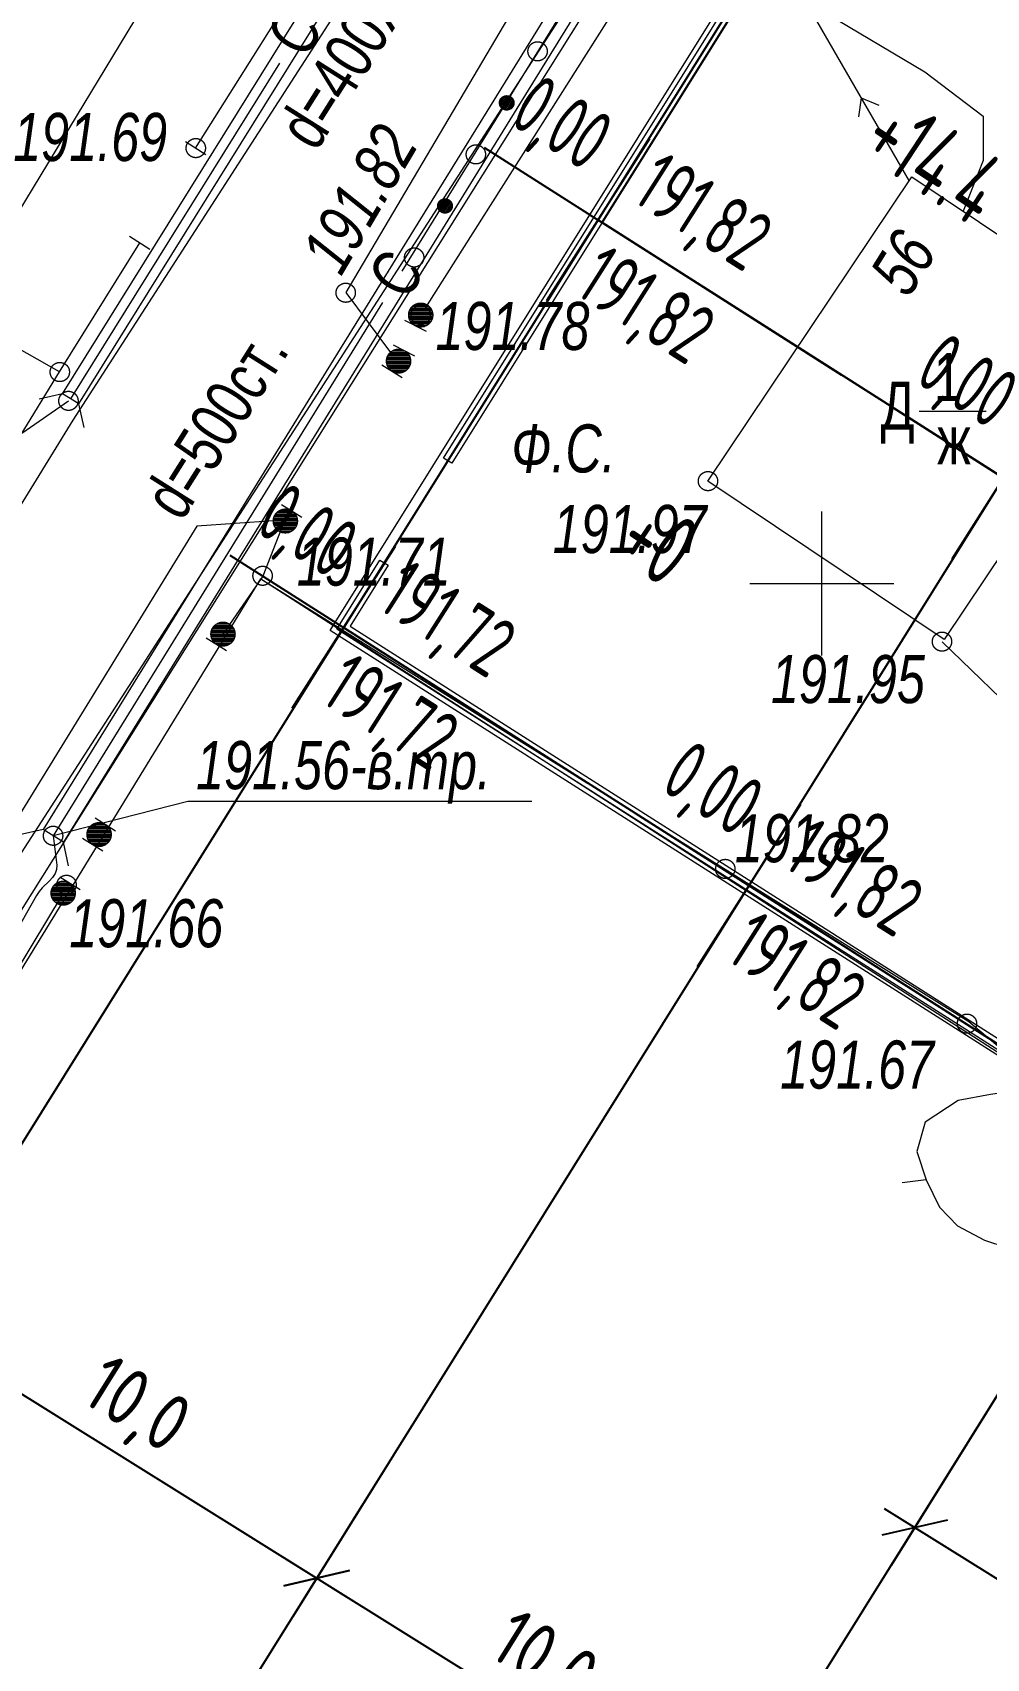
# Model space of a CAD drawing. Header units: millimetres. Extents: x -38151500 to -27467627, y -20617104 to -20349562.
# Drawn here: x -35209662 to -35189808, y -20522370 to -20488535 of the extents above; entities that cross this region are included whole.
import ezdxf
from ezdxf.xclip import XClip

# ---------------------------------------------------------------- set-up
doc = ezdxf.new("R2010")
doc.units = ezdxf.units.MM
doc.header["$MEASUREMENT"] = 0
doc.header["$XCLIPFRAME"] = 0
for name, color, linetype, lineweight in [('Новый_Defpoints_Ном._пера__7', 7, 'Continuous', 25), ('Новый_ГП-4 - План земляных масс_Ном._пера__250', 7, 'Continuous', 20), ('Новый_ГП_Ограждение_Ном._пера__152', 152, 'Continuous', 18), ('Новый_ГП_Сетка_земля_Ном._пера__7', 7, 'Continuous', 25), ('Новый_ГТ4-Карт. отметки_Ном._пера__1', 1, 'Continuous', 40), ('Новый_ГТ4-Карт. отметки_Ном._пера__5', 5, 'Continuous', 30), ('Новый_ГТ4-Карт. отметки_Ном._пера__7', 7, 'Continuous', 25), ('Новый_РАЗМЕРЫ_Ном._пера__7', 7, 'Continuous', 25), ('Чертеж_2_Новофедоровское_снт 28_07$0$tp_Здания_Ном._пера__253', 252, 'Continuous', 18), ('Чертеж_2_Новофедоровское_снт 28_07$0$tp_отметки_новые_Ном._пера__253', 252, 'Continuous', 18), ('Чертеж_2_Новофедоровское_снт 28_07$0$tp_растительность_Ном._пера__253', 252, 'Continuous', 18), ('Чертеж_2_Новофедоровское_снт 28_07$0$tp_трубы под дорогой_Ном._пера__253', 252, 'Continuous', 18), ('Чертеж_2_Новофедоровское_снт 28_07$0$U_ТЕКСТ_БЕЛЫЙ_Ном._пера__253', 252, 'Continuous', 18), ('Чертеж_2_Новый_ГП_Топография_Ном._пера__253', 252, 'Continuous', 18), ('Чертеж_2_Новый_Новофедоровское_снт 28_07$0$SETKA_Ном._пера__253', 252, 'Continuous', 18), ('Чертеж_2_Новый_Новофедоровское_снт 28_07$0$tp_Дороги_Ном._пера__253', 252, 'Continuous', 18), ('Чертеж_2_Новый_Новофедоровское_снт 28_07$0$tp_Здания_Ном._пера__253', 252, 'Continuous', 18), ('Чертеж_2_Новый_Новофедоровское_снт 28_07$0$tp_канавы_Ном._пера__253', 252, 'Continuous', 18), ('Чертеж_2_Новый_Новофедоровское_снт 28_07$0$tp_Контур растит_Ном._пера__253', 252, 'Continuous', 18), ('Чертеж_2_Новый_Новофедоровское_снт 28_07$0$tp_ЛЭП нн_Ном._пера__253', 252, 'Continuous', 18), ('Чертеж_2_Новый_Новофедоровское_снт 28_07$0$tp_Ограждения ДЕР_Ном._пера__253', 252, 'Continuous', 18), ('Чертеж_2_Новый_Новофедоровское_снт 28_07$0$tp_Ограждения мет_Ном._пера__253', 252, 'Continuous', 18), ('Чертеж_2_Новый_Новофедоровское_снт 28_07$0$tp_Ограждения рабица_Ном._пера__253', 252, 'Continuous', 18), ('Чертеж_2_Новый_Новофедоровское_снт 28_07$0$tp_Ограждения_Ном._пера__253', 252, 'Continuous', 18), ('Чертеж_2_Новый_Новофедоровское_снт 28_07$0$tp_Ограждения_Ном._пера__7', 7, 'Continuous', 18), ('Чертеж_2_Новый_Новофедоровское_снт 28_07$0$tp_отметки_новые_Ном._пера__253', 252, 'Continuous', 18), ('Чертеж_2_Новый_Новофедоровское_снт 28_07$0$tp_отметки_новые_Ном._пера__7', 7, 'Continuous', 18), ('Чертеж_2_Новый_Новофедоровское_снт 28_07$0$tp_растительность полоса кустов_Ном._пера__253', 252, 'Continuous', 18), ('Чертеж_2_Новый_Новофедоровское_снт 28_07$0$tp_рельеф_Ном._пера__253', 252, 'Continuous', 18), ('Чертеж_2_Новый_Новофедоровское_снт 28_07$0$tp_трубы под дорогой_Ном._пера__253', 252, 'Continuous', 18), ('Чертеж_2_Новый_Новофедоровское_снт 28_07$0$U_Водосток_Ном._пера__253', 252, 'Continuous', 18), ('Чертеж_2_Новый_Новофедоровское_снт 28_07$0$U_Газопровод_Ном._пера__253', 252, 'Continuous', 18)]:
    doc.layers.add(name, color=color, linetype=linetype, lineweight=lineweight)
doc.layers.add('Новый_РАЗМЕРЫ', color=7, linetype='Continuous')
doc.styles.add('РЎР“Р•РќР•Р\xa0РР\xa0_РЎРўРР›Р¬_1', font='arial.ttf', dxfattribs={"width": 0.75})
doc.styles.add('РЎР“Р•РќР•Р\xa0РР\xa0_РЎРўРР›Р¬_3', font='arial.ttf', dxfattribs={"width": 0.749999})
doc.styles.add('РЎР“Р•РќР•Р\xa0РР\xa0_РЎРўРР›Р¬_6', font='', dxfattribs={"width": 0.8})
doc.styles.add('РЎР“Р•РќР•Р\xa0РР\xa0_РЎРўРР›Р¬_7', font='')
doc.styles.get('РЎР“Р•РќР•Р\xa0РР\xa0_РЎРўРР›Р¬_6').set_extended_font_data('GOST_type_A')
doc.styles.get('РЎР“Р•РќР•Р\xa0РР\xa0_РЎРўРР›Р¬_7').set_extended_font_data('GOST_type_A')
doc.dimstyles.new('СГЕНЕРИР_СТИЛЬ__1', dxfattribs={"dimtxt": 1200, "dimasz": 940.452019, "dimexe": 0.18, "dimexo": 437.5, "dimgap": 0, "dimtad": 1, "dimdec": 1, "dimlfac": 0.001, "dimzin": 0, "dimdsep": 46, "dimtxsty": 'РЎР“Р•РќР•Р\xa0РР\xa0_РЎРўРР›Р¬_7', "dimblk": 'ARROWHEAD_6', "dimblk1": 'ARROWHEAD_6', "dimblk2": 'ARROWHEAD_6', "dimcen": 0.09, "dimclrd": 7, "dimclre": 7, "dimclrt": 7, "dimadec": 1, "dimazin": 0, "dimtfac": 1, "dimtdec": 4, "dimtmove": 0, "dimatfit": 3, "dimfxl": 0, "dimtolj": 1, "dimtzin": 0, "dimarcsym": 0})

# ---------------------------------------------------------------- blocks, each defined once
blk = doc.blocks.new('Чертеж_3_2', base_point=(2451089, 0))
at = {"layer": 'Чертеж_2_Новый_ГП_Топография_Ном._пера__253', "color": 252, "lineweight": 18, "flags": 128}
for points in [[(-35215434, -20517064), (-35215394, -20517000), (-35204907, -20499900), (-35178737, -20516708), (-35167176, -20500671), (-35157260, -20487867), (-35159014, -20480650), (-35161019, -20473503), (-35166512, -20475465), (-35169367, -20474628), (-35183638, -20465849), (-35173689, -20449640), (-35181298, -20444942), (-35222329, -20512686)], [(-35184464, -20466500), (-35165064, -20478480), (-35162594, -20474480), (-35158154, -20486530), (-35167884, -20500140), (-35167024, -20500700), (-35178384, -20516190), (-35178714, -20516730), (-35178984, -20516560), (-35203464, -20500980), (-35192784, -20483870), (-35194494, -20482750)]]:
    blk.add_lwpolyline(points, close=True, dxfattribs=at)
at = {"layer": 'Чертеж_2_Новый_Новофедоровское_снт 28_07$0$SETKA_Ном._пера__253', "color": 252, "lineweight": 18, "flags": 128}
for points in [[(-35193234, -20501500), (-35193234, -20498500)], [(-35194734, -20500000), (-35191734, -20500000)]]:
    blk.add_lwpolyline(points, dxfattribs=at)
at = {"layer": 'Чертеж_2_Новый_Новофедоровское_снт 28_07$0$tp_Дороги_Ном._пера__253', "color": 252, "lineweight": 18, "flags": 128}
for points in [[(-35186064, -20468926), (-35186932, -20469057), (-35187561, -20469610), (-35196325, -20482398), (-35203142, -20493946), (-35202209, -20495191)], [(-35221443, -20517359), (-35220675, -20515878), (-35208816, -20496600), (-35195313, -20475671), (-35196085, -20474585)], [(-35204649, -20498698), (-35206242, -20498807), (-35216915, -20516154), (-35218680, -20518777)]]:
    blk.add_lwpolyline(points, dxfattribs=at)
at = {"layer": 'Чертеж_2_Новый_Новофедоровское_снт 28_07$0$tp_Здания_Ном._пера__253', "color": 252, "lineweight": 18, "flags": 128}
blk.add_lwpolyline([(-35190691, -20501169), (-35195608, -20497871), (-35191360, -20491538), (-35186443, -20494836)], close=True, dxfattribs=at)
blk.add_lwpolyline([(-35191210, -20496417), (-35189813, -20496417)], dxfattribs=at)
at = {"layer": 'Чертеж_2_Новый_Новофедоровское_снт 28_07$0$tp_канавы_Ном._пера__253', "color": 252, "lineweight": 18, "flags": 128}
blk.add_lwpolyline([(-35209230, -20505250), (-35209157, -20505865), (-35209162, -20505955), (-35209193, -20506037), (-35209245, -20506115), (-35209311, -20506190), (-35209458, -20506336), (-35209526, -20506412), (-35209581, -20506491), (-35209995, -20507228), (-35210672, -20508392), (-35211369, -20509548), (-35212795, -20511843), (-35214221, -20514136), (-35214917, -20515288), (-35215595, -20516447), (-35215608, -20516484), (-35215610, -20516524), (-35215586, -20516603), (-35215530, -20516683), (-35215457, -20516741), (-35213596, -20517727)], dxfattribs=at)
at = {"layer": 'Чертеж_2_Новый_Новофедоровское_снт 28_07$0$tp_Контур растит_Ном._пера__253', "color": 252, "lineweight": 18, "flags": 128}
for points in [[(-35197226, -20485708), (-35191094, -20489355), (-35189877, -20490273), (-35189879, -20491197), (-35190292, -20492255)], [(-35190733, -20501211), (-35187078, -20504739)]]:
    blk.add_lwpolyline(points, dxfattribs=at)
at = {"layer": 'Чертеж_2_Новый_Новофедоровское_снт 28_07$0$tp_ЛЭП нн_Ном._пера__253', "color": 252, "lineweight": 18, "flags": 128}
for points in [[(-35217433, -20518699), (-35216322, -20517036), (-35195709, -20484194), (-35170672, -20444066), (-35169463, -20442473)], [(-35195709, -20484194), (-35191420, -20491627)], [(-35192419, -20489895), (-35192469, -20490291)], [(-35192419, -20489895), (-35192051, -20490050)]]:
    blk.add_lwpolyline(points, dxfattribs=at)
at = {"layer": 'Чертеж_2_Новый_Новофедоровское_снт 28_07$0$tp_Ограждения ДЕР_Ном._пера__253', "color": 252, "lineweight": 18, "flags": 128}
for points in [[(-35206267, -20490939), (-35199359, -20479973)], [(-35217995, -20510128), (-35209099, -20495599), (-35207431, -20492908)], [(-35204442, -20498742), (-35204869, -20499845), (-35205699, -20501054)]]:
    blk.add_lwpolyline(points, dxfattribs=at)
at = {"layer": 'Чертеж_2_Новый_Новофедоровское_снт 28_07$0$tp_Ограждения мет_Ном._пера__253', "color": 252, "lineweight": 18, "flags": 128}
blk.add_lwpolyline([(-35209099, -20495599), (-35211386, -20494306)], dxfattribs=at)
at = {"layer": 'Чертеж_2_Новый_Новофедоровское_снт 28_07$0$tp_Ограждения рабица_Ном._пера__253', "color": 252, "lineweight": 18, "flags": 128}
for points in [[(-35188118, -20473175), (-35201449, -20494203)], [(-35204907, -20499900), (-35195244, -20505945), (-35190176, -20509117), (-35187036, -20511753), (-35186031, -20511091)], [(-35209024, -20506445), (-35215395, -20517002), (-35213145, -20518316)]]:
    blk.add_lwpolyline(points, dxfattribs=at)
at = {"layer": 'Чертеж_2_Новый_Новофедоровское_снт 28_07$0$tp_Ограждения_Ном._пера__253', "color": 252, "lineweight": 18, "flags": 128}
for points in [[(-35206478, -20490806), (-35206055, -20491072)], [(-35207642, -20492775), (-35207219, -20493041)], [(-35201919, -20494523), (-35201472, -20494747)], [(-35202159, -20495037), (-35201712, -20495261)], [(-35202393, -20495448), (-35201970, -20495714)], [(-35204480, -20498355), (-35204057, -20498621)], [(-35206048, -20501129), (-35205624, -20501395)], [(-35208356, -20504879), (-35207933, -20505145)], [(-35208625, -20505299), (-35208202, -20505565)], [(-35209096, -20506104), (-35208673, -20506370)]]:
    blk.add_lwpolyline(points, dxfattribs=at)
at = {"layer": 'Чертеж_2_Новый_Новофедоровское_снт 28_07$0$tp_Ограждения_Ном._пера__7', "color": 7, "lineweight": 18}
for p, q in [((-35201644, -20494172), (-35201524, -20494172)), ((-35201832, -20494412), (-35201333, -20494412)), ((-35201831, -20494442), (-35201336, -20494442)), ((-35201830, -20494382), (-35201336, -20494382)), ((-35201826, -20494472), (-35201340, -20494472)), ((-35201825, -20494352), (-35201342, -20494352)), ((-35201816, -20494502), (-35201349, -20494502)), ((-35201814, -20494322), (-35201351, -20494322)), ((-35201800, -20494292), (-35201365, -20494292)), ((-35201781, -20494262), (-35201386, -20494262)), ((-35201754, -20494232), (-35201413, -20494232)), ((-35201715, -20494202), (-35201452, -20494202)), ((-35201802, -20494532), (-35201364, -20494532)), ((-35201784, -20494562), (-35201383, -20494562)), ((-35201758, -20494592), (-35201409, -20494592)), ((-35201721, -20494622), (-35201446, -20494622)), ((-35201657, -20494652), (-35201507, -20494652)), ((-35202176, -20495161), (-35201913, -20495161)), ((-35202105, -20495131), (-35201985, -20495131)), ((-35202293, -20495371), (-35201794, -20495371)), ((-35202292, -20495401), (-35201797, -20495401)), ((-35202291, -20495341), (-35201797, -20495341)), ((-35202287, -20495431), (-35201801, -20495431)), ((-35202286, -20495311), (-35201803, -20495311)), ((-35202277, -20495461), (-35201810, -20495461)), ((-35202275, -20495281), (-35201812, -20495281)), ((-35202263, -20495491), (-35201825, -20495491)), ((-35202261, -20495251), (-35201826, -20495251)), ((-35202245, -20495521), (-35201844, -20495521)), ((-35202242, -20495221), (-35201847, -20495221)), ((-35202215, -20495191), (-35201874, -20495191)), ((-35202219, -20495551), (-35201870, -20495551)), ((-35202182, -20495581), (-35201907, -20495581)), ((-35202118, -20495611), (-35201968, -20495611)), ((-35204598, -20498548), (-35204203, -20498548)), ((-35204571, -20498518), (-35204230, -20498518)), ((-35204532, -20498488), (-35204269, -20498488)), ((-35204461, -20498458), (-35204341, -20498458)), ((-35204649, -20498698), (-35204150, -20498698)), ((-35204648, -20498728), (-35204153, -20498728)), ((-35204647, -20498668), (-35204153, -20498668)), ((-35204643, -20498758), (-35204157, -20498758)), ((-35204642, -20498638), (-35204159, -20498638)), ((-35204633, -20498788), (-35204166, -20498788)), ((-35204631, -20498608), (-35204168, -20498608)), ((-35204619, -20498818), (-35204181, -20498818)), ((-35204617, -20498578), (-35204182, -20498578)), ((-35204601, -20498848), (-35204200, -20498848)), ((-35204575, -20498878), (-35204226, -20498878)), ((-35204538, -20498908), (-35204263, -20498908)), ((-35204474, -20498938), (-35204324, -20498938)), ((-35205915, -20500932), (-35205480, -20500932)), ((-35205896, -20500902), (-35205501, -20500902)), ((-35205869, -20500872), (-35205528, -20500872)), ((-35205830, -20500842), (-35205567, -20500842)), ((-35205759, -20500812), (-35205639, -20500812)), ((-35205947, -20501052), (-35205448, -20501052)), ((-35205946, -20501082), (-35205451, -20501082)), ((-35205945, -20501022), (-35205451, -20501022)), ((-35205941, -20501112), (-35205455, -20501112)), ((-35205940, -20500992), (-35205457, -20500992)), ((-35205931, -20501142), (-35205464, -20501142)), ((-35205929, -20500962), (-35205466, -20500962)), ((-35205917, -20501172), (-35205479, -20501172)), ((-35205899, -20501202), (-35205498, -20501202)), ((-35205873, -20501232), (-35205524, -20501232)), ((-35205836, -20501262), (-35205561, -20501262)), ((-35205772, -20501292), (-35205622, -20501292)), ((-35208337, -20504982), (-35208217, -20504982)), ((-35208525, -20505222), (-35208026, -20505222)), ((-35208524, -20505252), (-35208029, -20505252)), ((-35208523, -20505192), (-35208029, -20505192)), ((-35208519, -20505282), (-35208033, -20505282)), ((-35208518, -20505162), (-35208035, -20505162)), ((-35208509, -20505312), (-35208042, -20505312)), ((-35208507, -20505132), (-35208044, -20505132)), ((-35208493, -20505102), (-35208058, -20505102)), ((-35208474, -20505072), (-35208079, -20505072)), ((-35208447, -20505042), (-35208106, -20505042)), ((-35208408, -20505012), (-35208145, -20505012)), ((-35208495, -20505342), (-35208057, -20505342)), ((-35208477, -20505372), (-35208076, -20505372)), ((-35208451, -20505402), (-35208102, -20505402)), ((-35208414, -20505432), (-35208139, -20505432)), ((-35208350, -20505462), (-35208200, -20505462)), ((-35209255, -20506353), (-35208792, -20506353)), ((-35209241, -20506323), (-35208806, -20506323)), ((-35209222, -20506293), (-35208827, -20506293)), ((-35209195, -20506263), (-35208854, -20506263)), ((-35209156, -20506233), (-35208893, -20506233)), ((-35209085, -20506203), (-35208965, -20506203)), ((-35209273, -20506443), (-35208774, -20506443)), ((-35209272, -20506473), (-35208777, -20506473)), ((-35209271, -20506413), (-35208777, -20506413)), ((-35209267, -20506503), (-35208781, -20506503)), ((-35209266, -20506383), (-35208783, -20506383)), ((-35209257, -20506533), (-35208790, -20506533)), ((-35209243, -20506563), (-35208805, -20506563)), ((-35209225, -20506593), (-35208824, -20506593)), ((-35209199, -20506623), (-35208850, -20506623)), ((-35209162, -20506653), (-35208887, -20506653)), ((-35209098, -20506683), (-35208948, -20506683))]:
    blk.add_line(p, q, dxfattribs=at)
for centre in [(-35201583, -20494414), (-35202044, -20495373), (-35204400, -20498700), (-35205698, -20501054), (-35208276, -20505224), (-35209024, -20506445)]:
    blk.add_circle(centre, 250, dxfattribs=at)
at = {"layer": 'Чертеж_2_Новый_Новофедоровское_снт 28_07$0$tp_отметки_новые_Ном._пера__253', "color": 252, "lineweight": 18, "flags": 128}
for points in [[(-35219079, -20498221), (-35211837, -20498221), (-35208914, -20496200)], [(-35199268, -20504540), (-35206427, -20504540), (-35209229, -20505254)]]:
    blk.add_lwpolyline(points, dxfattribs=at)
at = {"layer": 'Чертеж_2_Новый_Новофедоровское_снт 28_07$0$tp_отметки_новые_Ном._пера__7', "color": 7, "lineweight": 18}
for centre in [(-35206264, -20490940), (-35203144, -20493950), (-35201584, -20494410), (-35209094, -20495600), (-35208914, -20496200), (-35195604, -20497870), (-35204874, -20499840), (-35190734, -20501210), (-35209234, -20505250), (-35195244, -20505940), (-35208954, -20506270), (-35190214, -20509160)]:
    blk.add_circle(centre, 200, dxfattribs=at)
at = {"layer": 'Чертеж_2_Новый_Новофедоровское_снт 28_07$0$tp_растительность полоса кустов_Ном._пера__253', "color": 252, "lineweight": 18, "flags": 128}
for points in [[(-35199870, -20489870), (-35199943, -20489991)], [(-35199824, -20489852), (-35199937, -20490040)], [(-35199787, -20489849), (-35199922, -20490074)], [(-35199755, -20489854), (-35199903, -20490101)], [(-35199727, -20489865), (-35199880, -20490120)], [(-35199701, -20489880), (-35199854, -20490135)], [(-35199679, -20489901), (-35199825, -20490145)], [(-35199661, -20489929), (-35199792, -20490148)], [(-35199647, -20489965), (-35199754, -20490143)], [(-35199645, -20490019), (-35199705, -20490120)], [(-35201154, -20492016), (-35201226, -20492137)], [(-35201108, -20491998), (-35201221, -20492185)], [(-35201071, -20491994), (-35201206, -20492219)], [(-35201039, -20491999), (-35201187, -20492246)], [(-35201011, -20492010), (-35201164, -20492266)], [(-35200985, -20492026), (-35201138, -20492281)], [(-35200963, -20492047), (-35201108, -20492290)], [(-35200944, -20492074), (-35201076, -20492294)], [(-35200931, -20492110), (-35201037, -20492288)], [(-35200928, -20492165), (-35200988, -20492265)]]:
    blk.add_lwpolyline(points, dxfattribs=at)
at = {"layer": 'Чертеж_2_Новый_Новофедоровское_снт 28_07$0$tp_растительность полоса кустов_Ном._пера__253', "color": 252, "lineweight": 18}
for centre, radius in [((-35199151, -20488926), 200), ((-35199793, -20489999), 150), ((-35200435, -20491071), 200), ((-35201077, -20492144), 150), ((-35201719, -20493216), 200)]:
    blk.add_circle(centre, radius, dxfattribs=at)
at = {"layer": 'Чертеж_2_Новый_Новофедоровское_снт 28_07$0$tp_рельеф_Ном._пера__253', "color": 252, "lineweight": 18, "flags": 128}
for points in [[(-35186983, -20510399), (-35187482, -20510404), (-35188644, -20510480), (-35189727, -20510632), (-35190394, -20510762), (-35191084, -20511213), (-35191258, -20511819), (-35191065, -20512409), (-35190786, -20512978), (-35190410, -20513365), (-35189851, -20513665), (-35189382, -20513815), (-35188308, -20513909), (-35186177, -20513693), (-35184307, -20513485), (-35182918, -20513308)], [(-35191065, -20512409), (-35191561, -20512474)]]:
    blk.add_lwpolyline(points, dxfattribs=at)
at = {"layer": 'Чертеж_2_Новый_Новофедоровское_снт 28_07$0$tp_трубы под дорогой_Ном._пера__253', "color": 252, "lineweight": 18, "flags": 128}
for points in [[(-35209037, -20496053), (-35199094, -20480083)], [(-35208697, -20496265), (-35198754, -20480295)], [(-35195609, -20482726), (-35209443, -20505119)], [(-35195187, -20482993), (-35209020, -20505386)], [(-35208588, -20496753), (-35208697, -20496265), (-35209037, -20496053), (-35209524, -20496163)], [(-35208911, -20505874), (-35209020, -20505386), (-35209443, -20505119), (-35209930, -20505228)]]:
    blk.add_lwpolyline(points, dxfattribs=at)
at = {"layer": 'Чертеж_2_Новый_Новофедоровское_снт 28_07$0$U_Водосток_Ном._пера__253', "color": 252, "lineweight": 18, "flags": 128}
for points in [[(-35195400, -20482862), (-35201973, -20493502)], [(-35208867, -20496159), (-35204517, -20489173)], [(-35202375, -20494153), (-35209230, -20505250)]]:
    blk.add_lwpolyline(points, dxfattribs=at)
at = {"layer": 'Чертеж_2_Новый_Новофедоровское_снт 28_07$0$U_Газопровод_Ном._пера__253', "color": 252, "lineweight": 18, "flags": 128}
blk.add_lwpolyline([(-35216752, -20516227), (-35194304, -20481445), (-35173753, -20449601), (-35165636, -20437023), (-35165917, -20437169), (-35163587, -20435962), (-35158356, -20437583)], dxfattribs=at)
at = {"layer": 'Чертеж_2_Новофедоровское_снт 28_07$0$tp_Здания_Ном._пера__253', "color": 252, "lineweight": 18, "insert": (-35191420, -20494089), "char_height": 1000, "attachment_point": 7, "rotation": 58.036, "style": 'РЎР“Р•РќР•Р\xa0РР\xa0_РЎРўРР›Р¬_1'}
blk.add_mtext('\\A1;{\\pql;\\fArial|b0|i1|c204|p0;\\W0.750000;56}', dxfattribs=at)
at = {"layer": 'Чертеж_2_Новофедоровское_снт 28_07$0$tp_Здания_Ном._пера__253', "color": 252, "lineweight": 18, "char_height": 1000, "style": 'РЎР“Р•РќР•Р\xa0РР\xa0_РЎРўРР›Р¬_3'}
for s, insert, attachment_point in [('\\A1;{\\pql;\\fArial|b0|i0|c204|p0;\\W0.749999;1}', (-35190904, -20495705), 4), ('\\A1;{\\pql;\\fArial|b0|i0|c204|p0;\\W0.749999;Д}', (-35192011, -20497088), 7), ('\\A1;{\\pql;\\fArial|b0|i0|c204|p0;\\W0.749999;ж}', (-35190836, -20497020), 4)]:
    blk.add_mtext(s, dxfattribs=dict(at, insert=insert, attachment_point=attachment_point))
at = {"layer": 'Чертеж_2_Новофедоровское_снт 28_07$0$tp_отметки_новые_Ном._пера__253', "color": 252, "lineweight": 18, "char_height": 1000, "attachment_point": 7, "style": 'РЎР“Р•РќР•Р\xa0РР\xa0_РЎРўРР›Р¬_1'}
for s, insert in [('\\A1;{\\pql;\\fArial|b0|i1|c204|p0;\\W0.750000;191.69}', (-35210064, -20491223)), ('\\A1;{\\pql;\\fArial|b0|i1|c204|p0;\\W0.750000;191.78}', (-35201275, -20495155)), ('\\A1;{\\pql;\\fArial|b0|i1|c204|p0;\\W0.750000;191.97}', (-35198836, -20499381)), ('\\A1;{\\pql;\\fArial|b0|i1|c204|p0;\\W0.750000;191.71}', (-35204163, -20500059)), ('\\A1;{\\pql;\\fArial|b0|i1|c204|p0;\\W0.750000;191.95}', (-35194294, -20502504)), ('\\A1;{\\pql;\\fArial|b0|i1|c204|p0;\\W0.750000;191.56-в.тр.}', (-35206259, -20504582)), ('\\A1;{\\pql;\\fArial|b0|i1|c204|p0;\\W0.750000;191.82}', (-35195045, -20505815)), ('\\A1;{\\pql;\\fArial|b0|i1|c204|p0;\\W0.750000;191.66}', (-35208897, -20507584)), ('\\A1;{\\pql;\\fArial|b0|i1|c204|p0;\\W0.750000;191.67}', (-35194103, -20510525))]:
    blk.add_mtext(s, dxfattribs=dict(at, insert=insert))
at = {"layer": 'Чертеж_2_Новофедоровское_снт 28_07$0$tp_отметки_новые_Ном._пера__253', "color": 252, "lineweight": 18, "insert": (-35203230, -20493633), "char_height": 1000, "attachment_point": 7, "rotation": 59.4459, "style": 'РЎР“Р•РќР•Р\xa0РР\xa0_РЎРўРР›Р¬_1'}
blk.add_mtext('\\A1;{\\pql;\\fArial|b0|i1|c204|p0;\\W0.750000;191.82}', dxfattribs=at)
at = {"layer": 'Чертеж_2_Новофедоровское_снт 28_07$0$tp_растительность_Ном._пера__253', "color": 252, "lineweight": 18, "insert": (-35199696, -20497704), "char_height": 1000, "attachment_point": 7, "style": 'РЎР“Р•РќР•Р\xa0РР\xa0_РЎРўРР›Р¬_1'}
blk.add_mtext('\\A1;{\\pql;\\fArial|b0|i1|c204|p0;\\W0.750000;Ф.С.}', dxfattribs=at)
at = {"layer": 'Чертеж_2_Новофедоровское_снт 28_07$0$tp_трубы под дорогой_Ном._пера__253', "color": 252, "lineweight": 18, "char_height": 1000, "attachment_point": 7, "rotation": 57.6886, "style": 'РЎР“Р•РќР•Р\xa0РР\xa0_РЎРўРР›Р¬_3'}
for s, insert in [('\\A1;{\\pql;\\fArial|b0|i0|c204|p0;\\W0.749999;d=400ЖБ}', (-35203748, -20491043)), ('\\A1;{\\pql;\\fArial|b0|i0|c204|p0;\\W0.749999;d=500ст.}', (-35206549, -20498741))]:
    blk.add_mtext(s, dxfattribs=dict(at, insert=insert))
at = {"layer": 'Чертеж_2_Новофедоровское_снт 28_07$0$U_ТЕКСТ_БЕЛЫЙ_Ном._пера__253', "color": 252, "lineweight": 18, "char_height": 1000, "attachment_point": 7, "rotation": 57.6886, "style": 'РЎР“Р•РќР•Р\xa0РР\xa0_РЎРўРР›Р¬_3'}
for insert in [(-35203978, -20489119), (-35201866, -20494149)]:
    blk.add_mtext('\\A1;{\\pql;\\fArial|b0|i0|c204|p0;\\W0.749999;С}', dxfattribs=dict(at, insert=insert))
blk = doc.blocks.new('*D20', base_point=(-35611288, -20487316))
at = {"layer": 'Новый_РАЗМЕРЫ_Ном._пера__7', "color": 7, "lineweight": 25}
for p, q in [((-35202786, -20519157), (-35204240, -20521487)), ((-35203067, -20520542), (-35204431, -20520858)), ((-35203749, -20520700), (-35204379, -20520307)), ((-35195266, -20525995), (-35203749, -20520700)), ((-35193758, -20523580), (-35195757, -20526782)), ((-35195948, -20526153), (-35194584, -20525837)), ((-35194636, -20526388), (-35195266, -20525995))]:
    blk.add_line(p, q, dxfattribs=at)
at = {"layer": 'Новый_РАЗМЕРЫ_Ном._пера__7', "color": 7, "lineweight": 25, "insert": (-35200356, -20522535), "char_height": 1200, "attachment_point": 7, "rotation": 328.0277, "style": 'РЎР“Р•РќР•Р\xa0РР\xa0_РЎРўРР›Р¬_7'}
blk.add_mtext('\\A1;{\\pql;\\fGOST_type_A|b0|i0|c0|p0;\\W1.000000;10,0}', dxfattribs=at)
blk = doc.blocks.new('ARROWHEAD_6')
at = {"color": 0, "linetype": 'Continuous', "lineweight": 0}
for p, q in [((-0.5, -0.5), (0.5, 0.5)), ((0, 0), (-1, 0))]:
    blk.add_line(p, q, dxfattribs=at)
blk = doc.blocks.new('*D22', base_point=(-35611288, -20487316))
at = {"layer": 'Новый_РАЗМЕРЫ_Ном._пера__7', "color": 7, "lineweight": 25}
for p, q in [((-35187601, -20513715), (-35191795, -20520434)), ((-35179043, -20516685), (-35184302, -20525111)), ((-35190621, -20519489), (-35191985, -20519804)), ((-35191303, -20519646), (-35191933, -20519253)), ((-35183811, -20524323), (-35191303, -20519646)), ((-35184493, -20524481), (-35183129, -20524166)), ((-35183181, -20524716), (-35183811, -20524323))]:
    blk.add_line(p, q, dxfattribs=at)
at = {"layer": 'Новый_РАЗМЕРЫ_Ном._пера__7', "color": 7, "lineweight": 25, "insert": (-35188189, -20521307), "char_height": 1200, "attachment_point": 7, "rotation": 328.0277, "style": 'РЎР“Р•РќР•Р\xa0РР\xa0_РЎРўРР›Р¬_7'}
blk.add_mtext('\\A1;{\\pql;\\fGOST_type_A|b0|i0|c0|p0;\\W1.000000;8,8}', dxfattribs=at)
blk = doc.blocks.new('*D23', base_point=(-35611288, -20487316))
at = {"layer": 'Новый_РАЗМЕРЫ_Ном._пера__7', "color": 7, "lineweight": 25}
for p, q in [((-35211269, -20513861), (-35212723, -20516192)), ((-35212232, -20515405), (-35212862, -20515012)), ((-35211550, -20515247), (-35212914, -20515563)), ((-35203749, -20520700), (-35212232, -20515405)), ((-35202241, -20518285), (-35204240, -20521487)), ((-35204431, -20520858), (-35203067, -20520542)), ((-35203119, -20521093), (-35203749, -20520700))]:
    blk.add_line(p, q, dxfattribs=at)
at = {"layer": 'Новый_РАЗМЕРЫ_Ном._пера__7', "color": 7, "lineweight": 25, "insert": (-35208839, -20517240), "char_height": 1200, "attachment_point": 7, "rotation": 328.0277, "style": 'РЎР“Р•РќР•Р\xa0РР\xa0_РЎРўРР›Р¬_7'}
blk.add_mtext('\\A1;{\\pql;\\fGOST_type_A|b0|i0|c0|p0;\\W1.000000;10,0}', dxfattribs=at)

msp = doc.modelspace()

# ---------------------------------------------------------------- linework, layer by layer
at = {"layer": 'Новый_Defpoints_Ном._пера__7', "color": 7, "lineweight": 25}
msp.add_lwpolyline([(-35185686.08, -20491748.37), (-35189456.87, -20497803.99), (-35197809.53, -20492488.04), (-35192514.24, -20484004.67), (-35188985.15, -20486250.72), (-35189761.53, -20487470.61), (-35185140.86, -20490378.81), (-35185909.47, -20491608.84)], close=True, dxfattribs=at)
at = {"layer": 'Новый_ГП_Ограждение_Ном._пера__152', "color": 152, "lineweight": 18}
for points in [[(-35202261.47, -20499620.31), (-35203051.87, -20500886.58), (-35178811.31, -20516314.19), (-35178633.22, -20516022.78), (-35167453.3, -20500778.34), (-35168310.1, -20500220.42), (-35158490.23, -20486484.71), (-35162662.3, -20475161.87), (-35164966.19, -20478892.88), (-35184366.14, -20466912.91), (-35186700.34, -20470694.63), (-35186869.54, -20470587.99), (-35184431.26, -20466637.64), (-35165031.28, -20478617.63), (-35162616.65, -20474707.29), (-35158265.96, -20486514.9), (-35168025.92, -20500166.81), (-35167166.99, -20500726.11), (-35178466.96, -20516134.26), (-35178746.86, -20516592.28), (-35203326.51, -20500948.86), (-35202431.08, -20499514.33), (-35202261.6, -20499620.23)], [(-35200937.73, -20497499.61), (-35201107.39, -20497393.7), (-35192647.19, -20483839.95), (-35194357.6, -20482719.68), (-35191740.9, -20478480.27), (-35191571.25, -20478586.19), (-35194085.15, -20482659.05), (-35192373.91, -20483779.86), (-35200937.79, -20497499.7)]]:
    msp.add_lwpolyline(points, dxfattribs=at)
at = {"layer": 'Новый_ГП_Сетка_земля_Ном._пера__7', "color": 7, "lineweight": 25}
for p, q in [((-35223165.34, -20532920.71), (-35182634.31, -20467987.58)), ((-35214682.29, -20538215.79), (-35185679.93, -20491752.27)), ((-35172583.93, -20508542.57), (-35197893.9, -20492434.35)), ((-35206199.24, -20543510.88), (-35176431.34, -20495820.92)), ((-35177879.22, -20517025.94), (-35203189.19, -20500917.72))]:
    msp.add_line(p, q, dxfattribs=at)
at = {"layer": 'Новый_ГТ4-Карт. отметки_Ном._пера__7', "color": 7, "lineweight": 25, "flags": 128}
for points in [[(-35196820.06, -20490747.08), (-35198967.74, -20494121.62)], [(-35200260.99, -20490927.84), (-35192832.1, -20495655.87)], [(-35188383.4, -20496116.49), (-35190531.08, -20499491.02)], [(-35191824.33, -20496297.25), (-35184395.44, -20501025.28)], [(-35202115.35, -20499230.45), (-35204263.03, -20502604.99)], [(-35205556.28, -20499411.21), (-35198127.39, -20504139.24)], [(-35193678.69, -20504599.86), (-35195826.37, -20507974.39)], [(-35197119.62, -20504780.62), (-35189690.73, -20509508.65)]]:
    msp.add_lwpolyline(points, dxfattribs=at)

# ---------------------------------------------------------------- block references
at = {"color": 252, "lineweight": 40}
ref = msp.add_blockref('Чертеж_3_2', (2451089, 0), dxfattribs=at)
XClip(ref).set_block_clipping_path([(-35249940.5999063328, -20418838.3840958811), (-35249940.5999063328, -20510095.8116091713), (-35227427.1859642267, -20510095.8116091713), (-35222034.0482798964, -20521215.6831232607), (-35136668.1846501827, -20521215.6831232607), (-35136668.1846501827, -20418721.7424019799)])

# ---------------------------------------------------------------- texts
at = {"layer": 'Новый_ГП-4 - План земляных масс_Ном._пера__250', "color": 7, "lineweight": 20, "char_height": 1500, "attachment_point": 5, "rotation": 326.555728, "style": 'РЎР“Р•РќР•Р\xa0РР\xa0_РЎРўРР›Р¬_6'}
for s, insert in [('\\A1;{\\pqc;\\fGOST_type_A|b0|i0|c0|p0;\\W0.800000;+14.4}', (-35190883.11, -20491182.36)), ('\\A1;{\\pqc;\\fGOST_type_A|b0|i0|c0|p0;\\W0.800000;+0}', (-35196639.59, -20499129.2))]:
    msp.add_mtext(s, dxfattribs=dict(at, insert=insert))
at = {"layer": 'Новый_ГТ4-Карт. отметки_Ном._пера__1', "color": 1, "lineweight": 40, "char_height": 1250, "attachment_point": 7, "rotation": 327.525779, "style": 'РЎР“Р•РќР•Р\xa0РР\xa0_РЎРўРР›Р¬_6'}
for s, insert in [('\\A1;{\\pql;\\fGOST_type_A|b0|i0|c0|p0;\\W0.800000;191,82}', (-35197381.28, -20492266.39)), ('\\A1;{\\pql;\\fGOST_type_A|b0|i0|c0|p0;\\W0.800000;191,72}', (-35202676.57, -20500749.76)), ('\\A1;{\\pql;\\fGOST_type_A|b0|i0|c0|p0;\\W0.800000;191,82}', (-35194239.92, -20506119.17))]:
    msp.add_mtext(s, dxfattribs=dict(at, insert=insert))
at = {"layer": 'Новый_ГТ4-Карт. отметки_Ном._пера__5', "color": 5, "lineweight": 30, "char_height": 1250, "attachment_point": 7, "rotation": 327.525779, "style": 'РЎР“Р•РќР•Р\xa0РР\xa0_РЎРўРР›Р¬_6'}
for insert in [(-35199936.32, -20490658.4), (-35191499.66, -20496027.81), (-35205231.61, -20499141.77), (-35196794.95, -20504511.18)]:
    msp.add_mtext('\\A1;{\\pql;\\fGOST_type_A|b0|i0|c0|p0;\\W0.800000;0,00}', dxfattribs=dict(at, insert=insert))
at = {"layer": 'Новый_ГТ4-Карт. отметки_Ном._пера__7', "color": 7, "lineweight": 25, "char_height": 1250, "attachment_point": 7, "rotation": 327.525779, "style": 'РЎР“Р•РќР•Р\xa0РР\xa0_РЎРўРР›Р¬_6'}
for s, insert in [('\\A1;{\\pql;\\fGOST_type_A|b0|i0|c0|p0;\\W0.800000;191,82}', (-35198570.13, -20494205.33)), ('\\A1;{\\pql;\\fGOST_type_A|b0|i0|c0|p0;\\W0.800000;191,72}', (-35203865.42, -20502688.7)), ('\\A1;{\\pql;\\fGOST_type_A|b0|i0|c0|p0;\\W0.800000;191,82}', (-35195428.77, -20508058.11))]:
    msp.add_mtext(s, dxfattribs=dict(at, insert=insert))

# ---------------------------------------------------------------- dimensions: what is measured, and where the dimension line sits
at = {"layer": 'Новый_РАЗМЕРЫ', "color": 7, "lineweight": 25}
for base, p1, p2, picture, middle in [((-35191303.16, -20519646.46), (-35178811.31, -20516314.19), (-35187369.06, -20513343.8), '*D22', (-35186940.72, -20521379.26)), ((-35212232.03, -20515404.9), (-35202009.62, -20517913.42), (-35211036.96, -20513490.32), '*D23', (-35207203.92, -20517553.22)), ((-35203748.99, -20520699.99), (-35193526.58, -20523208.51), (-35202553.91, -20518785.41), '*D20', (-35198720.87, -20522848.3))]:
    dim = msp.add_linear_dim(base=base, p1=p1, p2=p2, angle=148.027739, dimstyle='СГЕНЕРИР_СТИЛЬ__1', dxfattribs=at)
    dim.commit()
    dim.dimension.update_dxf_attribs({"geometry": picture, "text_midpoint": middle, "dimtype": 160, "text_rotation": 328.027739})

doc.saveas('drawing.dxf')
